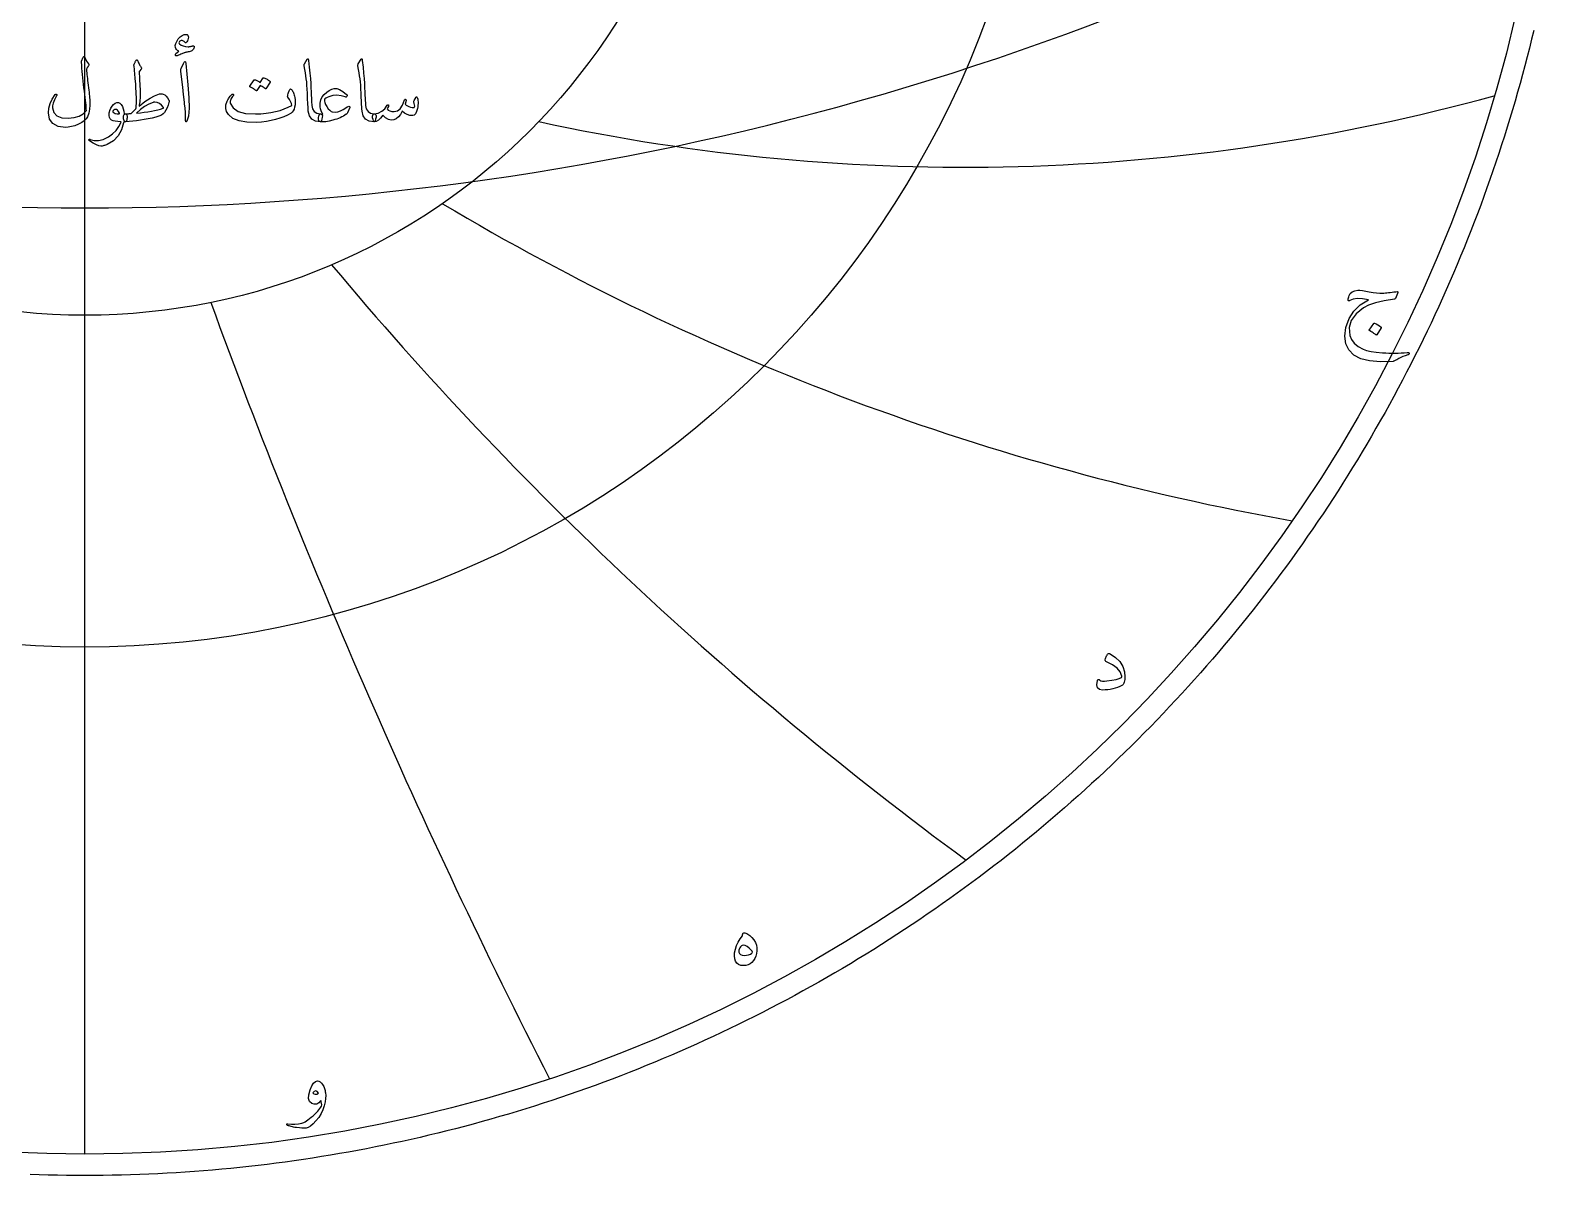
# Model space of a CAD drawing. Header units: millimetres. Extents: x -74 to 74, y -74 to 75.
# Drawn here: x -2.7 to 72.5, y -73.5 to -17 of the extents above; entities that cross this region are included whole.
import ezdxf

# ---------------------------------------------------------------- set-up
doc = ezdxf.new("R2010")
doc.units = ezdxf.units.MM
for name, color, linetype in [('CUT_OUTER', 1, 'Continuous'), ('ENGRAVE', 7, 'Continuous'), ('ENGRAVE_FINE', 8, 'Continuous'), ('TEXT', 5, 'Continuous')]:
    doc.layers.add(name, color=color, linetype=linetype)

msp = doc.modelspace()

# ---------------------------------------------------------------- linework, layer by layer
at = {"layer": 'CUT_OUTER'}
msp.add_lwpolyline([(71.5184, -16.9845), (71.4128, -17.423), (71.3046, -17.8609), (71.1936, -18.298), (71.08, -18.7345), (70.9637, -19.1703), (70.8448, -19.6054), (70.7231, -20.0397), (70.5988, -20.4733), (70.4719, -20.9061), (70.3423, -21.3381), (70.21, -21.7693), (70.0751, -22.1997), (69.9376, -22.6293), (69.7974, -23.058), (69.6546, -23.4858), (69.5092, -23.9127), (69.3612, -24.3388), (69.2106, -24.7639), (69.0573, -25.1881), (68.9014, -25.6114), (68.743, -26.0337), (68.582, -26.455), (68.4184, -26.8753), (68.2522, -27.2946), (68.0834, -27.7129), (67.9121, -28.1301), (67.7382, -28.5463), (67.5618, -28.9614), (67.3828, -29.3754), (67.2013, -29.7883), (67.0172, -30.2001), (66.8307, -30.6107), (66.6416, -31.0202), (66.45, -31.4285), (66.2559, -31.8356), (66.0593, -32.2416), (65.8602, -32.6463), (65.6587, -33.0498), (65.4547, -33.4521), (65.2482, -33.853), (65.0392, -34.2528), (64.8278, -34.6512), (64.614, -35.0483), (64.3977, -35.4441), (64.179, -35.8386), (63.9579, -36.2317), (63.7344, -36.6235), (63.5085, -37.0138), (63.2802, -37.4028), (63.0495, -37.7904), (62.8164, -38.1766), (62.581, -38.5613), (62.3432, -38.9445), (62.1031, -39.3263), (61.8606, -39.7067), (61.6158, -40.0855), (61.3687, -40.4628), (61.1193, -40.8386), (60.8675, -41.2128), (60.6135, -41.5855), (60.3572, -41.9567), (60.0986, -42.3262), (59.8378, -42.6942), (59.5747, -43.0605), (59.3093, -43.4253), (59.0418, -43.7884), (58.772, -44.1498), (58.5, -44.5096), (58.2258, -44.8677), (57.9494, -45.2241), (57.6708, -45.5789), (57.39, -45.9319), (57.1071, -46.2831), (56.8221, -46.6327), (56.5349, -46.9804), (56.2455, -47.3264), (55.9541, -47.6707), (55.6605, -48.0131), (55.3649, -48.3537), (55.0671, -48.6925), (54.7673, -49.0295), (54.4655, -49.3646), (54.1615, -49.6979), (53.8556, -50.0293), (53.5476, -50.3588), (53.2376, -50.6864), (52.9256, -51.0121), (52.6116, -51.3359), (52.2956, -51.6577), (51.9777, -51.9777), (51.6577, -52.2956), (51.3359, -52.6116), (51.0121, -52.9256), (50.6864, -53.2376), (50.3588, -53.5476), (50.0293, -53.8556), (49.6979, -54.1615), (49.3646, -54.4655), (49.0295, -54.7673), (48.6925, -55.0671), (48.3537, -55.3649), (48.0131, -55.6605), (47.6707, -55.9541), (47.3264, -56.2455), (46.9804, -56.5349), (46.6327, -56.8221), (46.2831, -57.1071), (45.9319, -57.39), (45.5789, -57.6708), (45.2241, -57.9494), (44.8677, -58.2258), (44.5096, -58.5), (44.1498, -58.772), (43.7884, -59.0418), (43.4253, -59.3093), (43.0605, -59.5747), (42.6942, -59.8378), (42.3262, -60.0986), (41.9567, -60.3572), (41.5855, -60.6135), (41.2128, -60.8675), (40.8386, -61.1193), (40.4628, -61.3687), (40.0855, -61.6158), (39.7067, -61.8606), (39.3263, -62.1031), (38.9445, -62.3432), (38.5613, -62.581), (38.1766, -62.8164), (37.7904, -63.0495), (37.4028, -63.2802), (37.0138, -63.5085), (36.6235, -63.7344), (36.2317, -63.9579), (35.8386, -64.179), (35.4441, -64.3977), (35.0483, -64.614), (34.6512, -64.8278), (34.2528, -65.0392), (33.853, -65.2482), (33.4521, -65.4547), (33.0498, -65.6587), (32.6463, -65.8602), (32.2416, -66.0593), (31.8356, -66.2559), (31.4285, -66.45), (31.0202, -66.6416), (30.6107, -66.8307), (30.2001, -67.0172), (29.7883, -67.2013), (29.3754, -67.3828), (28.9614, -67.5618), (28.5463, -67.7382), (28.1301, -67.9121), (27.7129, -68.0834), (27.2946, -68.2522), (26.8753, -68.4184), (26.455, -68.582), (26.0337, -68.743), (25.6114, -68.9014), (25.1881, -69.0573), (24.7639, -69.2106), (24.3388, -69.3612), (23.9127, -69.5092), (23.4858, -69.6546), (23.058, -69.7974), (22.6293, -69.9376), (22.1997, -70.0751), (21.7693, -70.21), (21.3381, -70.3423), (20.9061, -70.4719), (20.4733, -70.5988), (20.0397, -70.7231), (19.6054, -70.8448), (19.1703, -70.9637), (18.7345, -71.08), (18.298, -71.1936), (17.8609, -71.3046), (17.423, -71.4128), (16.9845, -71.5184), (16.5454, -71.6213), (16.1056, -71.7214), (15.6652, -71.8189), (15.2242, -71.9137), (14.7827, -72.0057), (14.3406, -72.0951), (13.898, -72.1817), (13.4548, -72.2656), (13.0111, -72.3468), (12.567, -72.4253), (12.1224, -72.501), (11.6773, -72.5741), (11.2317, -72.6443), (10.7858, -72.7119), (10.3394, -72.7767), (9.8927, -72.8388), (9.4456, -72.8981), (8.9981, -72.9547), (8.5503, -73.0085), (8.1022, -73.0596), (7.6537, -73.108), (7.205, -73.1535), (6.756, -73.1964), (6.3067, -73.2364), (5.8573, -73.2738), (5.4075, -73.3083), (4.9576, -73.3401), (4.5075, -73.3692), (4.0573, -73.3954), (3.6068, -73.419), (3.1563, -73.4397), (2.7056, -73.4577), (2.2548, -73.4729), (1.804, -73.4854), (1.353, -73.495), (0.9021, -73.502), (0.451, -73.5061), (0, -73.5075), (-0.451, -73.5061), (-0.9021, -73.502), (-1.353, -73.495), (-1.804, -73.4854), (-2.2548, -73.4729), (-2.7056, -73.4577)], dxfattribs=at)
at = {"layer": 'ENGRAVE'}
for points in [[(0, -72.45), (0, 72.45)], [(0, -72.45), (0, -31.0439)]]:
    msp.add_lwpolyline(points, dxfattribs=at)
for radius in [72.45, 47.425, 31.0439]:
    msp.add_circle((0, 0), radius, dxfattribs=at)
for centre, radius, start, end in [((43.3927, 75.1583), 98.8981, 257.748266, 285.350766), ((81.4755, 81.4755), 124.602, 239.187147, 259.889022), ((149.2277, 86.1567), 178.7205, 219.929865, 233.731116), ((332.2804, 89.0343), 347.2557, 200.119644, 207.020269)]:
    msp.add_arc(centre, radius, start, end, dxfattribs=at)
at = {"layer": 'ENGRAVE_FINE'}
msp.add_arc((0, 115.0664), 140.816, 239.147014, 300.852986, dxfattribs=at)
at = {"layer": 'TEXT'}
for points in [[(5.2509, -18.0173), (5.195, -18.0278), (5.1432, -18.0377), (5.0954, -18.0471), (5.0516, -18.0559), (5.0121, -18.0645), (4.9772, -18.073), (4.9468, -18.0816), (4.921, -18.0902), (4.8947, -18.1), (4.8631, -18.1121), (4.8262, -18.1267), (4.7838, -18.1437), (4.7362, -18.1634), (4.6832, -18.1861), (4.6248, -18.2116), (4.561, -18.2402), (4.5351, -18.2487), (4.5128, -18.2487), (4.4944, -18.2402), (4.4796, -18.223), (4.4708, -18.181), (4.4957, -18.132), (4.5543, -18.076), (4.6467, -18.0131), (4.576, -17.9729), (4.5225, -17.9295), (4.4861, -17.8829), (4.4668, -17.8331), (4.463, -17.7391), (4.4861, -17.6371), (4.5359, -17.527), (4.6125, -17.4089), (4.7038, -17.3031), (4.7978, -17.23), (4.8944, -17.1896), (4.9938, -17.1818), (5.0492, -17.1958), (5.087, -17.2247), (5.1071, -17.2686), (5.1095, -17.3275), (5.0998, -17.3913), (5.0838, -17.4496), (5.0613, -17.5027), (5.0324, -17.5503), (5.0034, -17.5838), (4.9767, -17.5985), (4.952, -17.5945), (4.9295, -17.5717), (4.9038, -17.5377), (4.8738, -17.5128), (4.8395, -17.497), (4.801, -17.4903), (4.7605, -17.4903), (4.7249, -17.4989), (4.6941, -17.516), (4.6682, -17.5417), (4.6491, -17.5728), (4.6435, -17.6017), (4.6513, -17.6285), (4.6724, -17.6532), (4.7517, -17.7118), (4.8481, -17.7549), (4.9617, -17.7825), (5.0923, -17.7945), (5.1037, -17.7941), (5.1164, -17.7929), (5.1305, -17.7909), (5.1459, -17.7881), (5.1626, -17.7848), (5.1807, -17.7812), (5.2001, -17.7773), (5.2209, -17.7731), (5.2434, -17.769), (5.2637, -17.7651), (5.2819, -17.7615), (5.298, -17.7581), (5.3122, -17.7553), (5.3248, -17.7533), (5.3358, -17.7521), (5.3451, -17.7517), (5.3628, -17.7536), (5.3773, -17.7592), (5.3885, -17.7686), (5.3966, -17.7817), (5.4016, -17.7943), (5.404, -17.8063), (5.4038, -17.8178), (5.4008, -17.8288), (5.3593, -17.9065), (5.3205, -17.9638), (5.2843, -18.0007), (5.2509, -18.0173)], [(-0.0793, -18.3087), (-0.0718, -18.2956), (-0.0621, -18.2862), (-0.0503, -18.2806), (-0.0364, -18.2787), (-0.0225, -18.2811), (-0.0107, -18.2884), (-0.0011, -18.3004), (0.0064, -18.3173), (0.0463, -18.4156), (0.0889, -18.5004), (0.1342, -18.5719), (0.1821, -18.6301), (0.1963, -18.6509), (0.2003, -18.675), (0.1941, -18.7024), (0.1778, -18.7329), (0.1674, -18.7476), (0.1575, -18.7618), (0.1481, -18.7755), (0.1393, -18.7886), (0.131, -18.8009), (0.1232, -18.8122), (0.116, -18.8223), (0.1093, -18.8314), (0.098, -18.848), (0.09, -18.8679), (0.0852, -18.8909), (0.0836, -18.9171), (0.0886, -18.9912), (0.0953, -19.0719), (0.1036, -19.1593), (0.1135, -19.2535), (0.1248, -19.3543), (0.1371, -19.4618), (0.1505, -19.576), (0.165, -19.6969), (0.1812, -19.8176), (0.1955, -19.931), (0.2079, -20.0372), (0.2185, -20.1361), (0.2275, -20.2281), (0.2351, -20.3134), (0.2414, -20.392), (0.2464, -20.4639), (0.252, -20.6768), (0.2346, -20.8784), (0.1941, -21.0688), (0.1307, -21.248), (0.0688, -21.3532), (-0.0268, -21.4504), (-0.1561, -21.5396), (-0.3192, -21.6208), (-0.496, -21.688), (-0.662, -21.7354), (-0.8173, -21.763), (-0.9619, -21.7707), (-1.324, -21.7209), (-1.5832, -21.5843), (-1.7396, -21.361), (-1.7931, -21.0509), (-1.7744, -20.8198), (-1.7139, -20.5935), (-1.6116, -20.372), (-1.4675, -20.1554), (-1.4565, -20.1428), (-1.445, -20.1351), (-1.433, -20.1321), (-1.4204, -20.134), (-1.407, -20.1391), (-1.3968, -20.1458), (-1.3898, -20.1541), (-1.3861, -20.164), (-1.3834, -20.1787), (-1.384, -20.1929), (-1.3877, -20.2066), (-1.3947, -20.2197), (-1.4929, -20.4111), (-1.5607, -20.5742), (-1.5979, -20.7089), (-1.6046, -20.8152), (-1.5331, -21.0442), (-1.3786, -21.2041), (-1.1411, -21.2949), (-0.8205, -21.3166), (-0.5316, -21.2852), (-0.286, -21.2126), (-0.0838, -21.0988), (0.075, -20.9438), (0.0716, -20.8689), (0.0659, -20.7815), (0.0577, -20.6815), (0.0471, -20.5689), (0.0339, -20.4434), (0.0177, -20.3048), (-0.0015, -20.1531), (-0.0236, -19.9883), (-0.0445, -19.8183), (-0.0643, -19.6509), (-0.083, -19.4862), (-0.1007, -19.3242), (-0.117, -19.1648), (-0.1318, -19.0082), (-0.1449, -18.8542), (-0.1564, -18.7029), (-0.1735, -18.5572), (-0.1727, -18.5406), (-0.1703, -18.5251), (-0.1663, -18.5106), (-0.1607, -18.4972)], [(2.5344, -18.463), (2.5446, -18.452), (2.5537, -18.4447), (2.5617, -18.4413), (2.5687, -18.4415), (2.577, -18.4453), (2.5847, -18.4522), (2.592, -18.4624), (2.5987, -18.4758), (2.6258, -18.5337), (2.6517, -18.5872), (2.6762, -18.6365), (2.6993, -18.6815), (2.7214, -18.7216), (2.7427, -18.7565), (2.7632, -18.7859), (2.7829, -18.81), (2.7974, -18.8298), (2.8022, -18.8507), (2.7974, -18.8727), (2.7829, -18.8957), (2.6972, -19.0028), (2.6862, -19.0213), (2.679, -19.0425), (2.6755, -19.0663), (2.6758, -19.0928), (2.6897, -19.295), (2.7015, -19.4731), (2.7111, -19.627), (2.7186, -19.7569), (2.7243, -19.863), (2.7283, -19.9455), (2.7307, -20.0044), (2.7315, -20.0397), (2.7305, -20.1442), (2.7277, -20.2432), (2.723, -20.337), (2.7165, -20.4253), (2.7083, -20.5084), (2.6988, -20.586), (2.688, -20.6583), (2.6758, -20.7253), (2.9669, -20.5025), (3.2189, -20.3311), (3.4318, -20.2111), (3.6056, -20.1425), (3.6829, -20.1243), (3.7523, -20.1168), (3.8136, -20.1201), (3.8669, -20.134), (3.9422, -20.1731), (4.0137, -20.2347), (4.0814, -20.3188), (4.1454, -20.4253), (4.1553, -20.4508), (4.1594, -20.48), (4.1575, -20.5129), (4.1497, -20.5496), (4.1071, -20.6813), (4.0565, -20.8067), (3.9979, -20.9256), (3.9312, -21.038), (3.8664, -21.1104), (3.7748, -21.173), (3.6564, -21.226), (3.5113, -21.2694), (3.317, -21.3124), (3.1241, -21.3514), (2.9325, -21.3863), (2.7422, -21.4172), (2.5535, -21.4439), (2.3667, -21.466), (2.1818, -21.4835), (1.9988, -21.4965), (1.9782, -21.4906), (1.9592, -21.4729), (1.9418, -21.4435), (1.926, -21.4022), (1.912, -21.3516), (1.9045, -21.3026), (1.9035, -21.2552), (1.9088, -21.2094), (1.9209, -21.1695), (1.9399, -21.1398), (1.9659, -21.1203), (1.9988, -21.1109), (2.0426, -21.1085), (2.084, -21.1055), (2.1229, -21.102), (2.1595, -21.098), (2.1936, -21.094), (2.2254, -21.0905), (2.2547, -21.0876), (2.2816, -21.0852), (2.5215, -20.8538), (2.5237, -20.8438), (2.5258, -20.8308), (2.528, -20.8148), (2.5301, -20.796), (2.5322, -20.7741), (2.5344, -20.7494), (2.5365, -20.7216), (2.5387, -20.691), (2.5405, -20.6576), (2.5419, -20.6219), (2.5427, -20.5837), (2.543, -20.5432), (2.543, -20.5005), (2.543, -20.4559), (2.543, -20.4094), (2.543, -20.3611), (2.5424, -20.3064), (2.5408, -20.2411), (2.5381, -20.165), (2.5344, -20.0783), (2.5296, -19.9813), (2.5237, -19.8748), (2.5167, -19.7585), (2.5087, -19.6327), (2.4902, -19.3534), (2.4733, -19.1324), (2.4581, -18.9699), (2.4444, -18.8657), (2.4334, -18.7988), (2.4262, -18.7479), (2.4227, -18.7131), (2.423, -18.6943), (2.436, -18.659), (2.4492, -18.6258), (2.4628, -18.5947), (2.4765, -18.5658), (2.4906, -18.5385), (2.5049, -18.5122), (2.5195, -18.4871), (2.5344, -18.463)], [(4.861, -18.6258), (4.9019, -18.5465), (4.9349, -18.5187), (4.9598, -18.5422), (4.9767, -18.6172), (5.0752, -19.6669), (5.1338, -20.3113), (5.147, -20.826), (5.1146, -21.211), (5.0366, -21.4665), (5.0224, -21.4874), (5.0099, -21.4986), (4.9989, -21.5003), (4.9895, -21.4922), (4.982, -21.4796), (4.9767, -21.4633), (4.9734, -21.4432), (4.9724, -21.4194), (4.9724, -21.2338), (4.9638, -21.037), (4.9467, -20.8289), (4.921, -20.6096), (4.9153, -20.5523), (4.8985, -20.3975), (4.8703, -20.1452), (4.831, -19.7955), (4.7367, -19.02), (4.7346, -18.9787), (4.7367, -18.9407), (4.7431, -18.9059), (4.7538, -18.8743)], [(10.9795, -18.4115), (10.9878, -18.3987), (10.9956, -18.3901), (11.0028, -18.3858), (11.0095, -18.3858), (11.0197, -18.3915), (11.0288, -18.4083), (11.0368, -18.4364), (11.0438, -18.4758), (11.0791, -18.7958), (11.108, -19.0917), (11.1305, -19.3635), (11.1466, -19.6112), (11.1569, -19.8231), (11.1664, -20.0129), (11.1751, -20.1808), (11.183, -20.3268), (11.1898, -20.4508), (11.1953, -20.5528), (11.1995, -20.6329), (11.2023, -20.691), (11.2403, -20.8651), (11.3244, -20.9931), (11.4545, -21.075), (11.6308, -21.1109), (11.6798, -21.1237), (11.7111, -21.1537), (11.7248, -21.2009), (11.7207, -21.2651), (11.7007, -21.3664), (11.679, -21.4387), (11.6557, -21.482), (11.6308, -21.4965), (11.3828, -21.4638), (11.2001, -21.3658), (11.0829, -21.2025), (11.0309, -20.9738), (11.0227, -20.8644), (11.0154, -20.7547), (11.0088, -20.6448), (11.0031, -20.5346), (10.9978, -20.4241), (10.9929, -20.3134), (10.9882, -20.2024), (10.9838, -20.0911), (10.9757, -19.8789), (10.9645, -19.6878), (10.95, -19.5179), (10.9324, -19.3692), (10.9115, -19.2263), (10.8874, -19.0741), (10.8601, -18.9124), (10.8295, -18.7415), (10.8255, -18.7107), (10.8263, -18.6825), (10.8319, -18.6571), (10.8424, -18.6343)], [(13.6317, -18.4115), (13.64, -18.3987), (13.6478, -18.3901), (13.655, -18.3858), (13.6617, -18.3858), (13.6719, -18.3915), (13.681, -18.4083), (13.689, -18.4364), (13.696, -18.4758), (13.7313, -18.7958), (13.7602, -19.0917), (13.7827, -19.3635), (13.7988, -19.6112), (13.8091, -19.8231), (13.8186, -20.0129), (13.8273, -20.1808), (13.8352, -20.3268), (13.8421, -20.4508), (13.8475, -20.5528), (13.8517, -20.6329), (13.8545, -20.691), (13.8925, -20.8651), (13.9766, -20.9931), (14.1068, -21.075), (14.283, -21.1109), (14.332, -21.1237), (14.3633, -21.1537), (14.377, -21.2009), (14.373, -21.2651), (14.3529, -21.3664), (14.3312, -21.4387), (14.3079, -21.482), (14.283, -21.4965), (14.035, -21.4638), (13.8524, -21.3658), (13.7351, -21.2025), (13.6831, -20.9738), (13.6749, -20.8644), (13.6676, -20.7547), (13.661, -20.6448), (13.6553, -20.5346), (13.65, -20.4241), (13.6451, -20.3134), (13.6404, -20.2024), (13.636, -20.0911), (13.628, -19.8789), (13.6167, -19.6878), (13.6022, -19.5179), (13.5846, -19.3692), (13.5637, -19.2263), (13.5396, -19.0741), (13.5123, -18.9124), (13.4817, -18.7415), (13.4777, -18.7107), (13.4785, -18.6825), (13.4841, -18.6571), (13.4946, -18.6343)], [(8.8029, -19.3327), (8.8082, -19.3274), (8.8157, -19.3242), (8.8254, -19.3231), (8.8371, -19.3242), (8.8793, -19.34), (8.9202, -19.3574), (8.9597, -19.3764), (8.9978, -19.397), (9.0349, -19.4195), (9.0712, -19.4441), (9.1067, -19.4709), (9.1414, -19.4998), (9.1481, -19.5087), (9.151, -19.5181), (9.1502, -19.528), (9.1456, -19.5384), (8.94, -19.864), (8.9344, -19.8683), (8.9261, -19.8683), (8.9151, -19.864), (8.9014, -19.8555), (8.892, -19.8476), (8.8768, -19.8367), (8.8556, -19.8229), (8.8286, -19.8062), (8.7954, -19.7863), (8.7557, -19.7628), (8.7097, -19.7359), (8.6572, -19.7055), (8.4944, -19.9583), (8.4869, -19.9661), (8.4772, -19.9679), (8.4655, -19.9639), (8.4515, -19.954), (8.4395, -19.9455), (8.4205, -19.9326), (8.3945, -19.9155), (8.3615, -19.894), (8.3211, -19.8683), (8.2726, -19.8383), (8.2161, -19.8041), (8.1516, -19.7655), (8.1449, -19.7591), (8.142, -19.7526), (8.1428, -19.7462), (8.1473, -19.7398), (8.3573, -19.427), (8.3626, -19.4217), (8.3701, -19.4184), (8.3798, -19.4174), (8.3915, -19.4184), (8.4274, -19.4301), (8.4622, -19.4436), (8.496, -19.459), (8.5287, -19.4763), (8.5602, -19.4952), (8.5908, -19.5154), (8.6202, -19.5369), (8.6486, -19.5598)], [(10.1997, -19.9026), (10.2285, -19.9388), (10.2548, -19.9787), (10.2788, -20.0223), (10.3004, -20.0697), (10.3195, -20.1206), (10.3362, -20.1747), (10.3506, -20.232), (10.3625, -20.2925), (10.378, -20.4141), (10.3818, -20.5346), (10.3737, -20.654), (10.3539, -20.7724), (10.3239, -20.8779), (10.2854, -20.9631), (10.2382, -21.0279), (10.1825, -21.0723), (10.0058, -21.1658), (9.8183, -21.2491), (9.6202, -21.3222), (9.4113, -21.3851), (9.1917, -21.4373), (8.9614, -21.4783), (8.7204, -21.508), (8.4687, -21.5265), (7.9968, -21.5217), (7.6096, -21.4558), (7.307, -21.3289), (7.089, -21.1409), (6.9996, -20.9939), (6.9583, -20.8356), (6.9653, -20.6661), (7.0204, -20.4853), (7.0391, -20.4464), (7.0606, -20.4066), (7.0851, -20.366), (7.1126, -20.3246), (7.143, -20.2825), (7.1763, -20.2395), (7.2126, -20.1957), (7.2518, -20.1511), (7.2649, -20.1385), (7.2786, -20.1308), (7.2928, -20.1278), (7.3075, -20.1297), (7.3174, -20.1334), (7.3257, -20.1404), (7.3324, -20.1506), (7.3375, -20.164), (7.3399, -20.1766), (7.3386, -20.1886), (7.3335, -20.2001), (7.3247, -20.2111), (7.288, -20.2548), (7.255, -20.3), (7.2258, -20.3469), (7.2004, -20.3953), (7.183, -20.4417), (7.1736, -20.4864), (7.1723, -20.5295), (7.179, -20.571), (7.3129, -20.8134), (7.5646, -20.9834), (7.9342, -21.0812), (8.4215, -21.1066), (8.6895, -21.0963), (8.9448, -21.0739), (9.1876, -21.0395), (9.4177, -20.9931), (9.6356, -20.9345), (9.8414, -20.864), (10.0351, -20.7814), (10.2168, -20.6867), (10.1991, -20.5983), (10.159, -20.5003), (10.0963, -20.3927), (10.0111, -20.2754), (10.0085, -20.2641), (10.009, -20.2432), (10.0128, -20.2127), (10.0197, -20.1725), (10.0216, -20.1685), (10.0229, -20.165), (10.0237, -20.1621), (10.024, -20.1597), (10.0379, -20.1051), (10.0583, -20.044), (10.0851, -19.9765), (10.1183, -19.9026), (10.133, -19.8801), (10.1515, -19.8726), (10.1737, -19.8801), (10.1997, -19.9026)], [(13.0747, -20.7981), (12.959, -21.0552), (12.9443, -21.0806), (12.9301, -21.1012), (12.9164, -21.117), (12.9033, -21.128), (12.8366, -21.1737), (12.7651, -21.2164), (12.6888, -21.2562), (12.6077, -21.293), (12.522, -21.3274), (12.432, -21.3599), (12.3377, -21.3906), (12.2392, -21.4194), (12.0549, -21.4644), (11.8921, -21.4922), (11.7507, -21.5029), (11.6308, -21.4965), (11.585, -21.4756), (11.5547, -21.4344), (11.54, -21.3728), (11.5408, -21.2908), (11.5518, -21.2169), (11.5676, -21.1623), (11.5882, -21.127), (11.6136, -21.1109), (11.6179, -21.1109), (11.6222, -21.1109), (11.6265, -21.1109), (11.6308, -21.1109), (11.6626, -21.1141), (11.694, -21.1152), (11.7248, -21.1141), (11.755, -21.1109), (11.7031, -21.034), (11.6629, -20.9491), (11.6345, -20.8562), (11.6179, -20.7553), (11.6155, -20.5745), (11.6468, -20.4136), (11.7119, -20.2724), (11.8107, -20.1511), (11.9379, -20.0378), (12.0624, -19.9508), (12.1843, -19.89), (12.3035, -19.8555), (12.432, -19.8557), (12.5777, -19.9037), (12.7405, -19.9993), (12.9204, -20.1425), (12.9408, -20.1648), (12.9504, -20.1886), (12.9494, -20.214), (12.9376, -20.2411), (12.9207, -20.262), (12.9001, -20.2732), (12.8757, -20.2748), (12.8476, -20.2668), (12.646, -20.2084), (12.4438, -20.1875), (12.2411, -20.2041), (12.0378, -20.2582), (11.9572, -20.2922), (11.8953, -20.33), (11.8522, -20.3715), (11.8279, -20.4168), (11.822, -20.4741), (11.8386, -20.5475), (11.8777, -20.6369), (11.9393, -20.7424), (12.0142, -20.849), (12.0849, -20.9288), (12.1513, -20.9818), (12.2135, -21.0081), (12.3487, -21.0214), (12.4845, -21.0059), (12.6208, -20.9615), (12.7576, -20.8881), (12.8819, -20.8024), (12.9462, -20.7617), (12.9976, -20.7381), (13.0361, -20.7317), (13.0618, -20.7424), (13.0723, -20.7555), (13.0779, -20.7692), (13.0787, -20.7834), (13.0747, -20.7981)], [(16.361, -20.2754), (16.3704, -20.2689), (16.3814, -20.2711), (16.394, -20.2818), (16.4082, -20.3011), (16.4234, -20.3338), (16.435, -20.3803), (16.4427, -20.4409), (16.4467, -20.5153), (16.4481, -20.5999), (16.4435, -20.6824), (16.4331, -20.7628), (16.4167, -20.841), (16.3691, -20.9931), (16.3161, -21.1023), (16.2577, -21.1687), (16.1939, -21.1923), (16.0432, -21.1835), (15.9037, -21.1441), (15.7754, -21.0742), (15.6584, -20.9738), (15.578, -21.132), (15.4827, -21.2555), (15.3724, -21.3441), (15.247, -21.398), (15.1155, -21.4097), (14.9824, -21.3765), (14.8477, -21.2983), (14.7114, -21.1752), (14.6011, -21.3157), (14.4929, -21.4162), (14.3869, -21.4764), (14.283, -21.4965), (14.2621, -21.4847), (14.2423, -21.4494), (14.2235, -21.3905), (14.2058, -21.308), (14.1994, -21.2266), (14.2101, -21.1666), (14.238, -21.128), (14.283, -21.1109), (14.4806, -21.0662), (14.6536, -20.9791), (14.802, -20.8498), (14.9257, -20.6781), (14.9324, -20.6688), (14.9396, -20.6621), (14.9474, -20.658), (14.9557, -20.6567), (14.9658, -20.6578), (14.9749, -20.661), (14.983, -20.6664), (14.9899, -20.6738), (14.994, -20.6969), (14.9846, -20.736), (14.9618, -20.7911), (14.9257, -20.8624), (14.9731, -20.9173), (15.0467, -20.9577), (15.1466, -20.9837), (15.2727, -20.9952), (15.4299, -20.9623), (15.5673, -20.8549), (15.6849, -20.673), (15.7826, -20.4168), (15.7874, -20.4036), (15.7933, -20.3943), (15.8003, -20.3887), (15.8083, -20.3868), (15.8204, -20.3878), (15.8308, -20.3911), (15.8396, -20.3964), (15.8469, -20.4039), (15.8522, -20.4146), (15.8554, -20.4253), (15.8565, -20.436), (15.8554, -20.4468), (15.8126, -20.6267), (15.8627, -20.6712), (15.9229, -20.7103), (15.9934, -20.744), (16.074, -20.7724), (16.1524, -20.7909), (16.2121, -20.7949), (16.2531, -20.7844), (16.2753, -20.7595), (16.2826, -20.7215), (16.2786, -20.6674), (16.2633, -20.5973), (16.2368, -20.511), (16.2413, -20.4867), (16.2636, -20.4393), (16.3035, -20.3688), (16.361, -20.2754)], [(1.9131, -21.5436), (1.8127, -21.8963), (1.6442, -22.1917), (1.4078, -22.4298), (1.1033, -22.6105), (1.0607, -22.6289), (1.0187, -22.6453), (0.9772, -22.6599), (0.9362, -22.6727), (0.896, -22.6832), (0.8569, -22.6914), (0.8189, -22.6972), (0.782, -22.7005), (0.6898, -22.6874), (0.5677, -22.6394), (0.4156, -22.5567), (0.2335, -22.4391), (0.214, -22.4223), (0.2025, -22.4059), (0.199, -22.3901), (0.2035, -22.3749), (0.2137, -22.3631), (0.2271, -22.3577), (0.2437, -22.3588), (0.2635, -22.3663), (0.4528, -22.4276), (0.6652, -22.4274), (0.9006, -22.3655), (1.159, -22.242), (1.37, -22.0988), (1.5446, -21.9303), (1.6828, -21.7367), (1.7846, -21.5179), (1.7838, -21.5102), (1.7814, -21.504), (1.7773, -21.4995), (1.7717, -21.4965), (1.6242, -21.4879), (1.4986, -21.4708), (1.3949, -21.4451), (1.3133, -21.4108), (1.2501, -21.3578), (1.2104, -21.2844), (1.1944, -21.1907), (1.2019, -21.0766), (1.2043, -21.0615), (1.2072, -21.0461), (1.2107, -21.0304), (1.2147, -21.0145), (1.2193, -20.998), (1.2243, -20.9807), (1.23, -20.9627), (1.2361, -20.9438), (1.2865, -20.8214), (1.3475, -20.7199), (1.4193, -20.6393), (1.5018, -20.5796), (1.5861, -20.5469), (1.6635, -20.5475), (1.734, -20.5812), (1.7974, -20.6481), (1.8529, -20.7413), (1.8949, -20.8495), (1.9236, -20.9727), (1.9388, -21.1109), (1.9473, -21.1108), (1.9554, -21.1104), (1.9633, -21.1097), (1.971, -21.1087), (1.9786, -21.1078), (1.9865, -21.1071), (1.9947, -21.1067), (2.0031, -21.1066), (2.032, -21.1128), (2.0545, -21.1312), (2.0706, -21.162), (2.0802, -21.2051), (2.0842, -21.2525), (2.0834, -21.3005), (2.0778, -21.349), (2.0674, -21.398), (2.0537, -21.4411), (2.0384, -21.4719), (2.0216, -21.4903), (2.0031, -21.4965), (1.9217, -21.4965), (1.9211, -21.5043), (1.9195, -21.5147), (1.9169, -21.5278), (1.9131, -21.5436)], [(1.7074, -21.0638), (1.6625, -20.9853), (1.6132, -20.9299), (1.5596, -20.8975), (1.5018, -20.8881), (1.4672, -20.8972), (1.4364, -20.9116), (1.4094, -20.9315), (1.3861, -20.9566), (1.3786, -20.97), (1.3775, -20.9845), (1.3829, -21), (1.3947, -21.0166), (1.4388, -21.0555), (1.5029, -21.082), (1.5867, -21.0962), (1.6903, -21.098), (1.701, -21.0959), (1.7074, -21.0895), (1.7096, -21.0788), (1.7074, -21.0638)], [(3.4556, -20.5282), (3.4339, -20.529), (3.4117, -20.5314), (3.3889, -20.5354), (3.3656, -20.541), (3.1551, -20.6238), (2.9479, -20.7392), (2.7438, -20.8873), (2.543, -21.068), (2.7435, -21.0493), (2.9339, -21.0273), (3.1142, -21.0022), (3.2842, -20.9738), (3.4441, -20.9419), (3.5938, -20.9063), (3.7333, -20.8669), (3.8626, -20.8238), (3.8747, -20.8187), (3.8808, -20.812), (3.8811, -20.8037), (3.8755, -20.7938), (3.7834, -20.6808), (3.6827, -20.5989), (3.5734, -20.548), (3.4556, -20.5282)], [(64.8032, -29.964), (64.6935, -30.2108), (64.6836, -30.2271), (64.6718, -30.2394), (64.6584, -30.2476), (64.6433, -30.2519), (64.1363, -30.3319), (63.7121, -30.4302), (63.3707, -30.5467), (63.1122, -30.6815), (62.7497, -30.9772), (62.5169, -31.302), (62.4138, -31.6559), (62.4404, -32.0389), (62.5209, -32.2463), (62.6575, -32.4297), (62.85, -32.5891), (63.0985, -32.7245), (63.273, -32.785), (63.4904, -32.8342), (63.7506, -32.8719), (64.0537, -32.8981), (64.2148, -32.9058), (64.3736, -32.9107), (64.5302, -32.9127), (64.6844, -32.9118), (64.8358, -32.9084), (64.9838, -32.9027), (65.1283, -32.8947), (65.2694, -32.8844), (65.3025, -32.8821), (65.3288, -32.8844), (65.3482, -32.8913), (65.3608, -32.9027), (65.3677, -32.9167), (65.37, -32.9313), (65.3677, -32.9464), (65.3608, -32.9621), (65.3558, -32.9705), (65.35, -32.9775), (65.3432, -32.9831), (65.3357, -32.9873), (65.3275, -32.9908), (65.3191, -32.9947), (65.3104, -32.9988), (65.3014, -33.0033), (65.1697, -33.0452), (65.0535, -33.0889), (64.9526, -33.1344), (64.8672, -33.1815), (64.8125, -33.2155), (64.7627, -33.2443), (64.7177, -33.268), (64.6776, -33.2866), (64.6428, -33.3009), (64.6141, -33.3118), (64.5914, -33.3192), (64.5747, -33.3232), (63.9497, -33.3463), (63.4184, -33.3015), (62.9808, -33.1886), (62.6369, -33.0078), (62.3884, -32.7599), (62.2416, -32.4502), (62.1964, -32.0789), (62.253, -31.6459), (62.4027, -31.2097), (62.6369, -30.8381), (62.9557, -30.531), (63.359, -30.2885), (63.0734, -30.2339), (62.8243, -30.2211), (62.6118, -30.2499), (62.4358, -30.3205), (62.4204, -30.3262), (62.4061, -30.3296), (62.393, -30.3308), (62.381, -30.3296), (62.371, -30.3259), (62.3638, -30.3193), (62.3595, -30.3099), (62.3581, -30.2976), (62.3644, -30.2408), (62.3741, -30.1845), (62.3872, -30.1288), (62.4038, -30.0737), (62.4621, -29.9666), (62.5546, -29.8874), (62.6815, -29.8363), (62.8426, -29.8132), (62.9445, -29.814), (63.0722, -29.8257), (63.2256, -29.8483), (63.4047, -29.8817), (63.5895, -29.9151), (63.7601, -29.9377), (63.9163, -29.9494), (64.0583, -29.9503), (64.1265, -29.9473), (64.1988, -29.9429), (64.2751, -29.937), (64.3553, -29.9297), (64.4396, -29.9207), (64.5279, -29.9097), (64.6201, -29.8967), (64.7164, -29.8817), (64.7715, -29.88), (64.8044, -29.8932), (64.8149, -29.9211), (64.8032, -29.964)], [(63.6241, -31.4448), (63.6298, -31.4391), (63.6378, -31.4356), (63.6481, -31.4345), (63.6607, -31.4356), (63.7495, -31.4716), (63.8332, -31.5156), (63.9117, -31.5676), (63.9851, -31.6276), (63.9923, -31.6367), (63.9954, -31.6459), (63.9946, -31.655), (63.9897, -31.6642), (63.7749, -32.0115), (63.7669, -32.0198), (63.7566, -32.0218), (63.7441, -32.0175), (63.7292, -32.0069), (63.7164, -31.9978), (63.6961, -31.9841), (63.6684, -31.9658), (63.6332, -31.9429), (63.5901, -31.9155), (63.5384, -31.8835), (63.4781, -31.847), (63.4093, -31.8058), (63.4001, -31.799), (63.3956, -31.7921), (63.3956, -31.7853), (63.4001, -31.7784)], [(50.3685, -48.0472), (50.3866, -47.9928), (50.4045, -47.9438), (50.4221, -47.9002), (50.4393, -47.8621), (50.456, -47.8291), (50.4719, -47.8009), (50.4869, -47.7777), (50.501, -47.7592), (50.523, -47.7415), (50.5479, -47.7341), (50.5756, -47.737), (50.6062, -47.7501), (50.8767, -47.9315), (51.0849, -48.142), (51.2309, -48.3817), (51.3146, -48.6505), (51.3263, -48.7273), (51.334, -48.8024), (51.3377, -48.8758), (51.3374, -48.9475), (51.3328, -49.0169), (51.3237, -49.0835), (51.31, -49.1472), (51.2917, -49.208), (51.2754, -49.2406), (51.254, -49.2697), (51.2274, -49.2954), (51.1957, -49.3177), (51.0866, -49.3711), (50.9741, -49.4171), (50.8581, -49.4557), (50.7387, -49.4868), (50.6164, -49.5111), (50.4919, -49.5291), (50.3651, -49.5408), (50.236, -49.5462), (50.0829, -49.5205), (49.9892, -49.4343), (49.9549, -49.2874), (49.98, -49.0801), (49.9886, -49.0575), (50.0006, -49.0401), (50.016, -49.0278), (50.0349, -49.0206), (50.0511, -49.0226), (50.068, -49.0286), (50.0854, -49.0386), (50.1034, -49.0526), (50.1591, -49.0826), (50.2348, -49.0995), (50.3305, -49.1032), (50.4462, -49.0938), (50.6973, -49.0572), (50.9021, -49.0161), (51.0606, -48.9704), (51.1729, -48.9201), (51.1786, -48.9132), (51.182, -48.9018), (51.1832, -48.8858), (51.182, -48.8653), (51.1046, -48.6493), (50.9546, -48.4585), (50.7321, -48.2928), (50.4371, -48.1523), (50.3985, -48.132), (50.3742, -48.1077), (50.3642, -48.0794), (50.3685, -48.0472)], [(32.494, -61.5475), (32.5332, -61.5295), (32.5774, -61.5258), (32.6269, -61.5364), (32.6814, -61.5612), (32.8171, -61.6521), (32.9316, -61.7555), (33.025, -61.8714), (33.0973, -62), (33.1473, -62.134), (33.1739, -62.2708), (33.177, -62.4105), (33.1567, -62.553), (33.1199, -62.683), (33.0687, -62.7987), (33.0033, -62.9001), (32.9236, -62.9872), (32.8337, -63.0572), (32.7374, -63.1071), (32.6349, -63.1371), (32.526, -63.1471), (32.3838, -63.1369), (32.2678, -63.0969), (32.1781, -63.0272), (32.1147, -62.9278), (32.0767, -62.8069), (32.0633, -62.6684), (32.0744, -62.5121), (32.1101, -62.3382), (32.1681, -62.1577), (32.2461, -61.9863), (32.3441, -61.824), (32.462, -61.6709), (32.466, -61.6638), (32.4689, -61.6515), (32.4706, -61.6341), (32.4712, -61.6115), (32.4726, -61.5869), (32.4769, -61.5681), (32.484, -61.555), (32.494, -61.5475)], [(32.9282, -62.5301), (32.9473, -62.5062), (32.9499, -62.4753), (32.9359, -62.4376), (32.9054, -62.393), (32.7994, -62.2776), (32.6963, -62.1965), (32.596, -62.1497), (32.4986, -62.1371), (32.4523, -62.1454), (32.4095, -62.1702), (32.3701, -62.2117), (32.3341, -62.2696), (32.3052, -62.3322), (32.2872, -62.3873), (32.2801, -62.435), (32.2838, -62.4753), (32.3158, -62.5493), (32.3706, -62.6021), (32.4483, -62.6338), (32.5489, -62.6444), (32.66, -62.6373), (32.7603, -62.6158), (32.8497, -62.5801), (32.9282, -62.5301)], [(11.1158, -69.2764), (11.1992, -69.0827), (11.2895, -68.945), (11.3866, -68.8633), (11.4906, -68.8376), (11.5557, -68.8491), (11.6185, -68.8833), (11.6791, -68.9405), (11.7374, -69.0205), (11.7654, -69.0667), (11.7899, -69.1141), (11.8111, -69.1627), (11.8288, -69.2124), (11.8439, -69.2635), (11.8573, -69.3164), (11.869, -69.3709), (11.879, -69.4272), (11.8885, -69.5526), (11.8802, -69.7003), (11.8542, -69.8702), (11.8105, -70.0625), (11.7459, -70.2616), (11.6574, -70.4521), (11.5448, -70.6341), (11.4083, -70.8075), (11.2652, -70.9586), (11.1375, -71.0691), (11.0253, -71.1391), (10.9284, -71.1685), (10.8296, -71.1736), (10.7159, -71.1708), (10.5874, -71.1599), (10.444, -71.1411), (10.3713, -71.1292), (10.304, -71.1165), (10.2422, -71.103), (10.1857, -71.0885), (10.1345, -71.0738), (10.0881, -71.0594), (10.0465, -71.0453), (10.0098, -71.0314), (9.9881, -71.0194), (9.9732, -71.0063), (9.9652, -70.992), (9.9641, -70.9766), (9.9712, -70.9611), (9.9835, -70.9514), (10.0009, -70.9474), (10.0235, -70.9491), (10.1997, -70.9663), (10.372, -70.9674), (10.5402, -70.9526), (10.7045, -70.9217), (10.7552, -70.906), (10.8113, -70.8817), (10.8729, -70.8489), (10.9398, -70.8075), (11.0123, -70.7575), (11.0901, -70.6989), (11.1734, -70.6318), (11.2621, -70.5561), (11.3489, -70.4778), (11.4266, -70.403), (11.4951, -70.3316), (11.5546, -70.2636), (11.6045, -70.1987), (11.6448, -70.1368), (11.6754, -70.0776), (11.6962, -70.0214), (11.6842, -69.9362), (11.6711, -69.8728), (11.6568, -69.8311), (11.6414, -69.8111), (11.5486, -69.9205), (11.4437, -69.9791), (11.3269, -69.9868), (11.1981, -69.9437), (11.0918, -69.8505), (11.0427, -69.7083), (11.0507, -69.5169), (11.1158, -69.2764)], [(11.5317, -69.4455), (11.4643, -69.3638), (11.3946, -69.3335), (11.3226, -69.3547), (11.2483, -69.4272), (11.3089, -69.4763), (11.3763, -69.4958), (11.4506, -69.4855), (11.5317, -69.4455)]]:
    msp.add_lwpolyline(points, close=True, dxfattribs=at)

doc.saveas('drawing.dxf')
